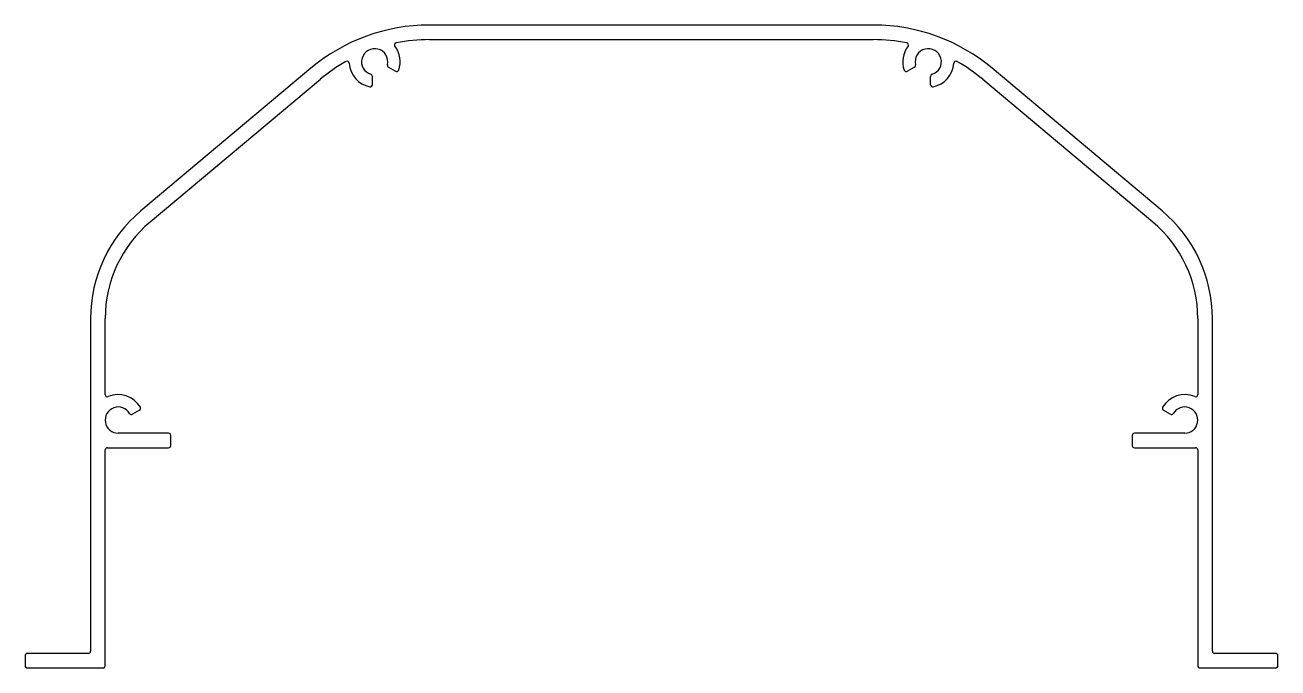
# Model space of a CAD drawing. Extents: x 642 to 814, y 316 to 404.
import ezdxf

# ---------------------------------------------------------------- set-up
doc = ezdxf.new("R2010")
doc.units = 0
doc.layers.get('0').update_dxf_attribs({"linetype": 'CONTINUOUS'})

msp = doc.modelspace()

# ---------------------------------------------------------------- linework, layer by layer
for p, q in [((758.69, 404.37), (697.71, 404.37)), ((697.71, 402.37), (758.69, 402.37)), ((681.45, 398.45), (658.1, 378.86)), ((692.1, 398.59), (693.08, 398.02)), ((764.31, 398.59), (763.33, 398.02)), ((798.31, 378.86), (774.95, 398.45)), ((659.38, 377.33), (682.74, 396.92)), ((689.89, 396.18), (689.89, 397.32)), ((766.51, 396.18), (766.51, 397.32)), ((773.67, 396.92), (797.02, 377.33)), ((651.2, 364.07), (651.2, 318.37)), ((653.2, 353.61), (653.2, 364.07)), ((803.2, 364.07), (803.2, 353.61)), ((805.2, 318.37), (805.2, 364.07)), ((657.92, 351.46), (656.97, 350.91)), ((798.48, 351.46), (799.43, 350.91)), ((661.9, 348.32), (655, 348.32)), ((662.2, 346.62), (662.2, 348.02)), ((794.2, 348.02), (794.2, 346.62)), ((801.4, 348.32), (794.5, 348.32)), ((653.2, 316.37), (653.2, 346.02)), ((653.5, 346.32), (661.9, 346.32)), ((794.5, 346.32), (802.9, 346.32)), ((803.2, 346.02), (803.2, 316.37)), ((642.2, 317.77), (642.2, 316.37)), ((650.9, 318.07), (642.5, 318.07)), ((813.9, 318.07), (805.5, 318.07)), ((814.2, 316.37), (814.2, 317.77)), ((642.5, 316.07), (652.9, 316.07)), ((803.5, 316.07), (813.9, 316.07))]:
    msp.add_line(p, q)
for centre, radius, start, end in [((697.71, 379.07), 25.3, 90, 130), ((758.69, 379.07), 25.3, 50, 90), ((690.2, 399.33), 1.8, 346.9033, 253.0964), ((693.22, 401.63), 0.3, 101.257, 217.3492), ((690.2, 399.33), 3.5, 341.0001, 37.3492), ((697.71, 379.07), 23.3, 90, 101.257), ((758.69, 379.07), 23.3, 78.743, 90), ((766.2, 399.33), 3.5, 142.6508, 198.9999), ((763.18, 401.63), 0.3, 322.6508, 78.743), ((766.2, 399.33), 1.8, 286.9036, 193.0967), ((697.71, 379.07), 23.3, 119.4383, 130), ((686.41, 399.1), 0.3, 3.3461, 119.4383), ((690.2, 399.33), 3.5, 183.3461, 258.9998), ((766.2, 399.33), 3.5, 281.0002, 356.6539), ((770, 399.1), 0.3, 60.5617, 176.6539), ((758.69, 379.07), 23.3, 50, 60.5617), ((689.59, 397.32), 0.3, 0, 73.0964), ((692.25, 398.85), 0.3, 166.9033, 240), ((693.23, 398.28), 0.3, 240, 341.0001), ((763.18, 398.28), 0.3, 198.9999, 300), ((764.16, 398.85), 0.3, 300, 13.0967), ((766.81, 397.32), 0.3, 106.9036, 180), ((689.59, 396.18), 0.3, 258.9998, 0), ((766.81, 396.18), 0.3, 180, 281.0002), ((670.5, 364.07), 19.3, 130, 180), ((785.9, 364.07), 19.3, 360, 50), ((670.5, 364.07), 17.3, 130, 180), ((785.9, 364.07), 17.3, 0, 50), ((653.5, 353.61), 0.3, 180, 293.2496), ((655, 350.12), 3.5, 29.9999, 113.2496), ((801.4, 350.12), 3.5, 66.7504, 150.0001), ((802.9, 353.61), 0.3, 246.7504, 360), ((655, 350.12), 1.8, 29.9999, 270), ((656.82, 351.17), 0.3, 209.9999, 299.9999), ((657.77, 351.72), 0.3, 299.9999, 29.9999), ((798.63, 351.72), 0.3, 150.0001, 240.0001), ((799.58, 351.17), 0.3, 240.0001, 330.0001), ((801.4, 350.12), 1.8, 270, 150.0001), ((661.9, 348.02), 0.3, 0, 90), ((794.5, 348.02), 0.3, 90, 180), ((653.5, 346.02), 0.3, 90, 180), ((661.9, 346.62), 0.3, 270, 0), ((794.5, 346.62), 0.3, 180, 270), ((802.9, 346.02), 0.3, 0, 90), ((650.9, 318.37), 0.3, 270, 0), ((805.5, 318.37), 0.3, 180, 270), ((642.5, 317.77), 0.3, 90, 180), ((813.9, 317.77), 0.3, 0, 90), ((642.5, 316.37), 0.3, 180, 270), ((652.9, 316.37), 0.3, 270, 0), ((803.5, 316.37), 0.3, 180, 270), ((813.9, 316.37), 0.3, 270, 0)]:
    msp.add_arc(centre, radius, start, end)

doc.saveas('drawing.dxf')
